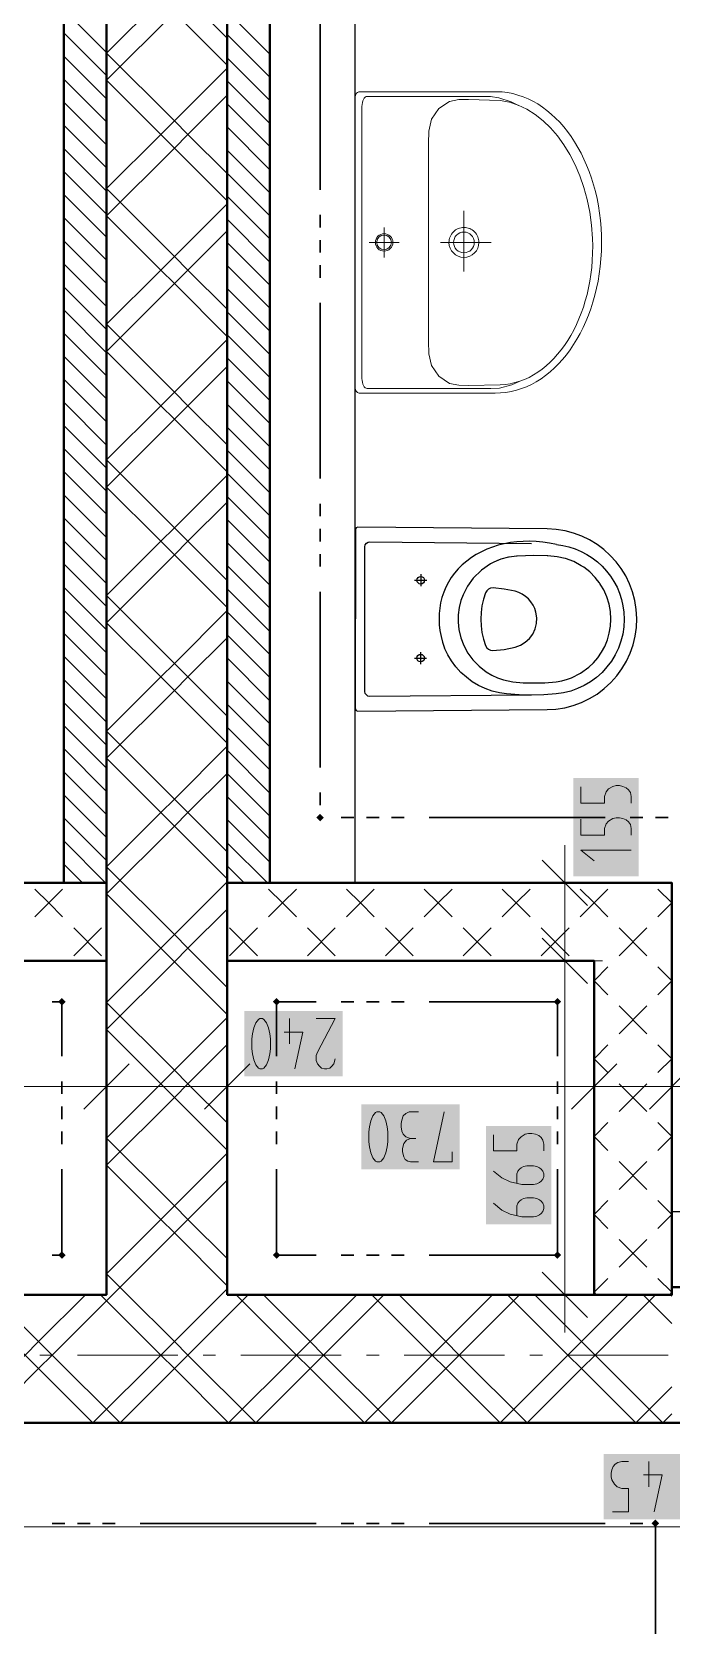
# Model space of a CAD drawing. Header units: millimetres. Extents: x 0 to 594, y 0 to 420.
# Drawn here: x 457.81 to 470.68, y 254.61 to 286.85 of the extents above; entities that cross this region are included whole.
import ezdxf

# ---------------------------------------------------------------- set-up
doc = ezdxf.new("R2010")
doc.units = ezdxf.units.MM
doc.header["$LTSCALE"] = 8
for name, color, linetype in [('PDF_Instalacni prizdivka do 1m', 7, 'Continuous'), ('PDF_Koty delkove', 7, 'Continuous'), ('PDF_Osy hlavni', 7, 'Continuous'), ('PDF_Pozarni useky', 7, 'Continuous'), ('PDF_Pricky CP', 7, 'Continuous'), ('PDF_Pricky sadrokarton', 7, 'Continuous'), ('PDF_Sanita', 7, 'Continuous'), ('PDF_Steny akusticke', 7, 'Continuous')]:
    doc.layers.add(name, color=color, linetype=linetype)

msp = doc.modelspace()

# ---------------------------------------------------------------- linework, layer by layer
at = {"layer": 'PDF_Instalacni prizdivka do 1m', "lineweight": 25}
for points in [[(458.443, 269.726), (458.443, 288.176), (456.725, 288.176), (456.725, 269.726)], [(462.589, 288.176), (462.589, 269.726), (464.308, 269.726), (464.308, 288.176)], [(470.677, 261.588), (479.775, 261.588), (479.775, 263.104), (470.677, 263.104)]]:
    msp.add_lwpolyline(points, close=True, dxfattribs=at)
at = {"layer": 'PDF_Koty delkove', "lineweight": 18}
for points in [[(468.846, 271.656), (468.846, 271.332), (469.317, 271.332), (469.317, 271.467), (469.351, 271.561), (469.402, 271.616), (469.486, 271.669), (469.552, 271.683), (469.62, 271.683), (469.688, 271.669), (469.755, 271.642), (469.805, 271.602), (469.84, 271.548), (469.857, 271.467), (469.857, 271.332)], [(468.846, 271.008), (468.846, 270.684), (469.317, 270.684), (469.317, 270.819), (469.351, 270.913), (469.402, 270.968), (469.486, 271.021), (469.552, 271.035), (469.62, 271.035), (469.688, 271.021), (469.755, 270.994), (469.805, 270.954), (469.84, 270.9), (469.857, 270.819), (469.857, 270.684)], [(468.976, 269.271), (468.067, 270.181)], [(468.522, 269.726), (468.522, 270.484)], [(469.857, 270.387), (468.846, 270.387), (469.115, 270.171)], [(469.28, 269.726), (468.522, 269.726), (467.763, 269.726)], [(468.522, 263.987), (468.522, 268.159), (468.522, 269.726)], [(468.976, 267.704), (468.067, 268.614)], [(469.28, 268.159), (468.522, 268.159), (467.763, 268.159)], [(462.983, 266.994), (462.983, 266.489)], [(463.523, 266.994), (463.901, 266.994), (463.55, 266.32), (463.523, 266.252), (463.523, 266.151), (463.55, 266.084), (463.59, 266.034), (463.631, 265.999), (463.685, 265.983), (463.738, 265.983), (463.793, 265.999), (463.833, 266.034), (463.874, 266.084), (463.901, 266.184)], [(462.875, 266.724), (463.253, 266.724), (463.09, 265.983)], [(459.303, 266.384), (459.303, 265.626), (459.303, 264.868)], [(461.73, 266.384), (461.73, 265.626), (461.73, 264.868)], [(469.11, 266.384), (469.11, 265.626), (469.11, 264.868)], [(459.758, 266.081), (458.848, 265.171)], [(462.185, 266.081), (461.275, 265.171)], [(469.565, 266.081), (468.655, 265.171)], [(471.132, 266.081), (470.222, 265.171)], [(460.773, 265.626), (459.303, 265.626), (454.853, 265.626), (450.761, 265.626), (449.194, 265.626), (440.145, 265.626), (439.387, 265.626)], [(480.938, 265.626), (479.775, 265.626), (477.644, 265.626), (470.677, 265.626), (470.33, 265.626), (469.11, 265.626), (461.73, 265.626), (460.773, 265.626)], [(465.581, 265.121), (465.392, 265.121), (465.325, 265.086), (465.271, 265.036), (465.244, 264.952), (465.23, 264.884), (465.23, 264.816), (465.244, 264.732), (465.271, 264.666), (465.325, 264.615), (465.419, 264.581)], [(466.257, 264.311), (466.257, 264.11), (465.878, 264.11), (466.094, 265.121)], [(465.419, 264.11), (465.365, 264.126), (465.311, 264.16), (465.284, 264.211), (465.257, 264.311), (465.257, 264.379), (465.284, 264.48), (465.338, 264.547), (465.419, 264.581), (465.527, 264.581)], [(467.087, 264.654), (467.087, 264.33), (467.558, 264.33), (467.558, 264.466), (467.592, 264.56), (467.643, 264.614), (467.727, 264.667), (467.794, 264.681), (467.861, 264.681), (467.929, 264.667), (467.996, 264.641), (468.046, 264.6), (468.081, 264.547), (468.098, 264.466), (468.098, 264.33)], [(465.581, 264.11), (465.419, 264.11)], [(467.962, 263.669), (467.895, 263.655), (467.659, 263.655), (467.424, 263.709), (467.255, 263.79), (467.087, 263.925)], [(467.558, 263.682), (467.558, 263.871), (467.575, 263.925), (467.609, 263.966), (467.643, 263.993), (467.692, 264.019), (467.76, 264.033), (467.895, 264.033), (467.962, 264.019), (468.013, 263.993), (468.046, 263.966), (468.081, 263.925), (468.098, 263.871), (468.098, 263.818), (468.081, 263.763), (468.046, 263.723), (468.013, 263.696), (467.962, 263.669)], [(468.522, 261.436), (468.522, 263.987)], [(467.558, 263.034), (467.558, 263.223), (467.575, 263.277), (467.609, 263.318), (467.643, 263.345), (467.692, 263.371), (467.76, 263.385), (467.895, 263.385), (467.962, 263.371), (468.013, 263.345), (468.046, 263.318), (468.081, 263.277), (468.098, 263.223), (468.098, 263.17), (468.081, 263.115), (468.046, 263.075), (468.013, 263.048), (467.962, 263.02), (467.895, 263.007), (467.659, 263.007), (467.424, 263.061), (467.255, 263.142), (467.087, 263.277)], [(468.976, 260.981), (468.067, 261.891)], [(469.28, 261.436), (468.522, 261.436), (467.763, 261.436)], [(468.522, 261.436), (468.522, 260.678)], [(469.481, 257.069), (469.805, 257.069), (469.805, 257.54), (469.67, 257.54), (469.576, 257.574), (469.522, 257.625), (469.468, 257.709), (469.455, 257.775), (469.455, 257.843), (469.468, 257.911), (469.495, 257.978), (469.536, 258.028), (469.589, 258.063), (469.67, 258.08), (469.805, 258.08)], [(470.21, 258.08), (470.21, 257.574)], [(470.103, 257.81), (470.481, 257.81), (470.318, 257.069)], [(545.994, 256.769), (528.82, 256.769), (515.851, 256.769), (511.924, 256.769), (503.432, 256.769), (489.075, 256.769), (483.01, 256.769), (472.901, 256.769), (471.435, 256.769), (437.416, 256.769), (431.451, 256.769), (419.32, 256.769), (408.047, 256.769)]]:
    msp.add_lwpolyline(points, dxfattribs=at)
for points in [[(462.227, 266.589), (462.227, 266.387), (462.241, 266.287), (462.267, 266.168), (462.308, 266.067), (462.361, 265.999), (462.389, 265.983), (462.442, 265.983), (462.47, 265.999), (462.523, 266.067), (462.564, 266.168), (462.591, 266.287), (462.605, 266.387), (462.605, 266.589), (462.591, 266.69), (462.564, 266.808), (462.523, 266.909), (462.47, 266.977), (462.442, 266.994), (462.389, 266.994), (462.361, 266.977), (462.308, 266.909), (462.267, 266.808), (462.241, 266.69)], [(464.582, 264.715), (464.582, 264.513), (464.596, 264.413), (464.623, 264.295), (464.663, 264.194), (464.717, 264.126), (464.744, 264.11), (464.798, 264.11), (464.825, 264.126), (464.879, 264.194), (464.919, 264.295), (464.947, 264.413), (464.961, 264.513), (464.961, 264.715), (464.947, 264.816), (464.919, 264.935), (464.879, 265.036), (464.825, 265.103), (464.798, 265.121), (464.744, 265.121), (464.717, 265.103), (464.663, 265.036), (464.623, 264.935), (464.596, 264.816)]]:
    msp.add_lwpolyline(points, close=True, dxfattribs=at)
at = {"layer": 'PDF_Koty delkove', "color": 7, "lineweight": 18, "true_color": 0xffffff, "transparency": 33554559}
for points in [[(470.008, 269.857), (470.008, 271.834), (468.694, 269.857), (468.694, 271.834)], [(464.053, 267.146), (462.075, 267.146), (464.053, 265.832), (462.075, 265.832)], [(466.408, 265.272), (464.431, 265.272), (466.408, 263.958), (464.431, 263.958)], [(468.249, 262.855), (468.249, 264.832), (466.935, 262.855), (466.935, 264.832)], [(471.281, 258.231), (469.303, 258.231), (471.281, 256.917), (469.303, 256.917)]]:
    msp.add_solid(points, dxfattribs=at)
at = {"layer": 'PDF_Osy hlavni', "lineweight": 18}
for points in [[(458.213, 260.223), (457.961, 260.223)], [(460.741, 260.223), (458.719, 260.223)], [(461.499, 260.223), (461.246, 260.223)], [(464.026, 260.223), (462.004, 260.223)], [(464.785, 260.223), (464.532, 260.223)], [(467.312, 260.223), (465.29, 260.223)], [(468.07, 260.223), (467.818, 260.223)], [(470.598, 260.223), (468.576, 260.223)]]:
    msp.add_lwpolyline(points, dxfattribs=at)
at = {"layer": 'PDF_Pozarni useky', "lineweight": 30}
for points in [[(463.6, 283.675), (463.6, 287.213)], [(463.6, 282.917), (463.6, 283.169)], [(463.6, 282.411), (463.6, 282.664)], [(463.6, 281.906), (463.6, 282.159)], [(463.6, 277.862), (463.6, 281.4)], [(463.6, 277.104), (463.6, 277.356)], [(463.6, 276.598), (463.6, 276.851)], [(463.6, 276.093), (463.6, 276.345)], [(463.6, 272.049), (463.6, 275.587)], [(463.6, 271.291), (463.6, 271.543)], [(464.279, 271.04), (464.026, 271.04)], [(464.785, 271.04), (464.532, 271.04)], [(465.29, 271.04), (465.037, 271.04)], [(469.334, 271.04), (465.796, 271.04)], [(470.092, 271.04), (469.839, 271.04)], [(470.598, 271.04), (470.345, 271.04)], [(458.406, 267.334), (458.213, 267.334)], [(458.406, 266.236), (458.406, 267.334)], [(462.725, 266.236), (462.725, 267.334)], [(463.521, 267.334), (462.725, 267.334)], [(464.279, 267.334), (464.026, 267.334)], [(464.785, 267.334), (464.532, 267.334)], [(465.29, 267.334), (465.037, 267.334)], [(468.374, 267.334), (465.796, 267.334)], [(468.374, 266.236), (468.374, 267.334)], [(458.406, 265.478), (458.406, 265.73)], [(462.725, 265.478), (462.725, 265.73)], [(468.374, 265.478), (468.374, 265.73)], [(458.406, 264.972), (458.406, 265.225)], [(462.725, 264.972), (462.725, 265.225)], [(468.374, 264.972), (468.374, 265.225)], [(458.406, 264.467), (458.406, 264.719)], [(462.725, 264.467), (462.725, 264.719)], [(468.374, 264.467), (468.374, 264.719)], [(458.213, 262.235), (458.406, 262.235), (458.406, 263.961)], [(462.725, 262.235), (462.725, 263.961)], [(465.796, 262.235), (468.374, 262.235), (468.374, 263.961)], [(463.521, 262.235), (462.725, 262.235)], [(464.279, 262.235), (464.026, 262.235)], [(464.785, 262.235), (464.532, 262.235)], [(465.29, 262.235), (465.037, 262.235)], [(458.466, 256.836), (458.213, 256.836)], [(458.972, 256.836), (458.719, 256.836)], [(459.477, 256.836), (459.224, 256.836)], [(463.521, 256.836), (459.983, 256.836)], [(464.279, 256.836), (464.026, 256.836)], [(464.785, 256.836), (464.532, 256.836)], [(465.29, 256.836), (465.037, 256.836)], [(469.334, 256.836), (465.796, 256.836)], [(470.092, 256.836), (469.839, 256.836)], [(470.343, 254.61), (470.343, 256.836)]]:
    msp.add_lwpolyline(points, dxfattribs=at)
at = {"layer": 'PDF_Pozarni useky', "lineweight": 30, "transparency": 33554559}
for points in [[(463.6, 270.964), (463.524, 271.04), (463.676, 271.04), (463.6, 271.116)], [(463.676, 271.04), (463.6, 270.964), (463.6, 271.116), (463.524, 271.04)], [(458.482, 267.334), (458.406, 267.259), (458.406, 267.41), (458.33, 267.334)], [(458.406, 267.259), (458.33, 267.334), (458.482, 267.334), (458.406, 267.41)], [(462.725, 267.259), (462.65, 267.334), (462.801, 267.334), (462.725, 267.41)], [(462.801, 267.334), (462.725, 267.259), (462.725, 267.41), (462.65, 267.334)], [(468.45, 267.334), (468.374, 267.259), (468.374, 267.41), (468.298, 267.334)], [(468.374, 267.259), (468.298, 267.334), (468.45, 267.334), (468.374, 267.41)], [(458.406, 262.16), (458.33, 262.235), (458.482, 262.235), (458.406, 262.311)], [(458.482, 262.235), (458.406, 262.16), (458.406, 262.311), (458.33, 262.235)], [(462.725, 262.16), (462.65, 262.235), (462.801, 262.235), (462.725, 262.311)], [(462.801, 262.235), (462.725, 262.16), (462.725, 262.311), (462.65, 262.235)], [(468.374, 262.16), (468.298, 262.235), (468.45, 262.235), (468.374, 262.311)], [(468.45, 262.235), (468.374, 262.16), (468.374, 262.311), (468.298, 262.235)], [(470.343, 256.76), (470.267, 256.836), (470.419, 256.836), (470.343, 256.912)], [(470.419, 256.836), (470.343, 256.76), (470.343, 256.912), (470.267, 256.836)]]:
    msp.add_solid(points, dxfattribs=at)
at = {"layer": 'PDF_Pricky CP', "lineweight": 40}
for points in [[(450.761, 268.159), (459.303, 268.159), (459.303, 269.726), (450.761, 269.726)], [(469.11, 269.726), (461.73, 269.726), (461.73, 268.159), (469.11, 268.159), (469.11, 261.436), (470.677, 261.436), (470.677, 261.588), (470.677, 269.726), (469.11, 269.726)]]:
    msp.add_lwpolyline(points, dxfattribs=at)
at = {"layer": 'PDF_Pricky CP', "lineweight": 9}
for points in [[(458.421, 269.041), (458.141, 269.322), (457.86, 269.602)], [(457.86, 269.041), (458.141, 269.322), (458.421, 269.602)], [(463.122, 269.041), (462.842, 269.322), (462.561, 269.602)], [(462.561, 269.041), (462.842, 269.322), (463.122, 269.602)], [(464.689, 269.041), (464.409, 269.322), (464.128, 269.602)], [(464.128, 269.041), (464.409, 269.322), (464.689, 269.602)], [(466.256, 269.041), (465.976, 269.322), (465.695, 269.602)], [(465.695, 269.041), (465.976, 269.322), (466.256, 269.602)], [(467.823, 269.041), (467.543, 269.322), (467.262, 269.602)], [(467.262, 269.041), (467.543, 269.322), (467.823, 269.602)], [(469.11, 269.322), (468.829, 269.602)], [(469.11, 269.322), (469.39, 269.602)], [(470.677, 269.322), (470.396, 269.602)], [(469.11, 269.322), (468.829, 269.041)], [(469.39, 269.041), (469.11, 269.322), (469.11, 269.322)], [(469.11, 269.322), (469.11, 269.322)], [(470.677, 269.322), (470.396, 269.041)], [(459.205, 268.258), (458.644, 268.819)], [(459.205, 268.819), (458.644, 268.258)], [(462.339, 268.258), (461.778, 268.819)], [(462.339, 268.819), (461.778, 268.258)], [(463.906, 268.258), (463.345, 268.819)], [(463.906, 268.819), (463.345, 268.258)], [(465.473, 268.258), (464.912, 268.819)], [(465.473, 268.819), (464.912, 268.258)], [(467.04, 268.258), (466.479, 268.819)], [(467.04, 268.819), (466.479, 268.258)], [(468.607, 268.258), (468.046, 268.819)], [(468.607, 268.819), (468.046, 268.258)], [(470.174, 268.258), (469.613, 268.819)], [(470.174, 268.819), (469.613, 268.258)], [(469.39, 267.474), (469.11, 267.755), (469.39, 268.035)], [(470.396, 267.474), (470.677, 267.755), (470.396, 268.035)], [(469.11, 267.755), (469.11, 267.755)], [(469.11, 267.755), (469.11, 267.755)], [(470.174, 266.691), (469.613, 267.252)], [(470.174, 267.252), (469.613, 266.691)], [(469.39, 265.907), (469.11, 266.188), (469.39, 266.468)], [(470.677, 266.188), (470.396, 266.468)], [(469.11, 266.188), (469.11, 266.188)], [(469.11, 266.188), (469.11, 266.188)], [(470.677, 266.188), (470.396, 265.907)], [(470.174, 265.124), (469.613, 265.685)], [(470.174, 265.685), (469.613, 265.124)], [(469.39, 264.34), (469.11, 264.621), (469.39, 264.901)], [(470.396, 264.34), (470.677, 264.621), (470.396, 264.901)], [(469.11, 264.621), (469.11, 264.621)], [(469.11, 264.621), (469.11, 264.621)], [(470.174, 263.557), (469.613, 264.118)], [(470.174, 264.118), (469.613, 263.557)], [(469.39, 262.773), (469.11, 263.054), (469.39, 263.334)], [(470.677, 263.054), (470.396, 263.334)], [(469.11, 263.054), (469.11, 263.054)], [(469.11, 263.054), (469.11, 263.054)], [(470.677, 263.054), (470.396, 262.773)], [(470.174, 261.99), (469.613, 262.551)], [(470.174, 262.551), (469.613, 261.99)], [(469.11, 261.487), (469.39, 261.767)], [(469.16, 261.436), (469.11, 261.487), (469.11, 261.487)], [(469.11, 261.487), (469.11, 261.487)], [(470.677, 261.487), (470.396, 261.767)], [(470.677, 261.487), (470.626, 261.436)]]:
    msp.add_lwpolyline(points, dxfattribs=at)
at = {"layer": 'PDF_Pricky sadrokarton', "lineweight": 40}
for points in [[(459.303, 269.726), (459.303, 295.253), (458.443, 295.253), (458.443, 288.176), (458.443, 269.726)], [(461.73, 295.253), (461.73, 269.726), (462.589, 269.726), (462.589, 288.176), (462.589, 295.253)]]:
    msp.add_lwpolyline(points, close=True, dxfattribs=at)
at = {"layer": 'PDF_Pricky sadrokarton', "lineweight": 9}
for points in [[(459.303, 286.438), (458.443, 287.297)], [(462.589, 286.404), (461.73, 287.263)], [(459.303, 285.973), (458.443, 286.832)], [(462.589, 285.939), (461.73, 286.798)], [(459.303, 285.508), (458.443, 286.367)], [(462.589, 285.474), (461.73, 286.334)], [(459.303, 285.044), (458.443, 285.903)], [(462.589, 285.01), (461.73, 285.869)], [(459.303, 284.579), (458.443, 285.438)], [(462.589, 284.545), (461.73, 285.404)], [(459.303, 284.114), (458.443, 284.974)], [(462.589, 284.08), (461.73, 284.94)], [(459.303, 283.65), (458.443, 284.509)], [(462.589, 283.616), (461.73, 284.475)], [(459.303, 283.185), (458.443, 284.044)], [(462.589, 283.151), (461.73, 284.01)], [(459.303, 282.72), (458.443, 283.58)], [(462.589, 282.686), (461.73, 283.546)], [(459.303, 282.256), (458.443, 283.115)], [(462.589, 282.222), (461.73, 283.081)], [(459.303, 281.791), (458.443, 282.65)], [(462.589, 281.757), (461.73, 282.616)], [(459.303, 281.326), (458.443, 282.186)], [(462.589, 281.292), (461.73, 282.152)], [(459.303, 280.862), (458.443, 281.721)], [(462.589, 280.828), (461.73, 281.687)], [(459.303, 280.397), (458.443, 281.256)], [(462.589, 280.363), (461.73, 281.222)], [(459.303, 279.932), (458.443, 280.792)], [(462.589, 279.898), (461.73, 280.758)], [(459.303, 279.468), (458.443, 280.327)], [(462.589, 279.434), (461.73, 280.293)], [(459.303, 279.003), (458.443, 279.862)], [(462.589, 278.969), (461.73, 279.828)], [(459.303, 278.538), (458.443, 279.398)], [(462.589, 278.504), (461.73, 279.364)], [(459.303, 278.074), (458.443, 278.933)], [(462.589, 278.04), (461.73, 278.899)], [(459.303, 277.609), (458.443, 278.468)], [(459.303, 278.538), (459.303, 278.538)], [(462.589, 277.575), (461.73, 278.434)], [(459.303, 277.144), (458.443, 278.004)], [(462.589, 277.111), (461.73, 277.97)], [(459.303, 276.68), (458.443, 277.539)], [(462.589, 276.646), (461.73, 277.505)], [(459.303, 276.215), (458.443, 277.074)], [(462.589, 276.181), (461.73, 277.041)], [(459.303, 275.75), (458.443, 276.61)], [(462.589, 275.717), (461.73, 276.576)], [(459.303, 275.286), (458.443, 276.145)], [(462.589, 275.252), (461.73, 276.111)], [(459.303, 274.821), (458.443, 275.68)], [(462.589, 274.787), (461.73, 275.647)], [(459.303, 274.356), (458.443, 275.216)], [(462.589, 274.323), (461.73, 275.182)], [(459.303, 273.892), (458.443, 274.751)], [(462.589, 273.858), (461.73, 274.717)], [(459.303, 273.427), (458.443, 274.286)], [(462.589, 273.393), (461.73, 274.253)], [(459.303, 272.962), (458.443, 273.822)], [(462.589, 272.929), (461.73, 273.788)], [(462.589, 273.858), (462.589, 273.858)], [(459.303, 272.498), (458.443, 273.357)], [(462.589, 272.464), (461.73, 273.323)], [(459.303, 272.033), (458.443, 272.892)], [(462.589, 271.999), (461.73, 272.859)], [(459.303, 271.568), (458.443, 272.428)], [(462.589, 271.535), (461.73, 272.394)], [(459.303, 271.104), (458.443, 271.963)], [(462.589, 271.07), (461.73, 271.929)], [(459.303, 270.639), (458.443, 271.498)], [(462.589, 270.605), (461.73, 271.465)], [(459.303, 270.174), (458.443, 271.034)], [(462.589, 270.141), (461.73, 271)], [(459.286, 269.726), (458.443, 270.569)], [(462.539, 269.726), (461.73, 270.535)], [(458.821, 269.726), (458.443, 270.104)], [(462.074, 269.726), (461.73, 270.071)]]:
    msp.add_lwpolyline(points, dxfattribs=at)
at = {"layer": 'PDF_Sanita', "lineweight": 13}
for points in [[(464.308, 285.556, -0.414215), (464.4, 285.649), (467.13, 285.649, -0.003392), (467.15, 285.649)], [(467.12, 279.583), (464.4, 279.583, -0.414222), (464.308, 279.673), (464.308, 279.676), (464.308, 279.695), (464.308, 285.537), (464.308, 285.556), (464.308, 285.559), (464.308, 285.556), (464.308, 285.537)]]:
    msp.add_lwpolyline(points, format="xyb", dxfattribs=at)
for points in [[(464.441, 285.353), (464.441, 279.879)], [(464.547, 285.555), (467.024, 285.555), (467.192, 285.524), (467.442, 285.445), (467.593, 285.375)], [(467.221, 285.473), (466.582, 285.494), (466.387, 285.49), (466.2, 285.452), (465.988, 285.309), (465.843, 285.094), (465.787, 284.855), (465.78, 284.604), (465.78, 280.627), (465.787, 280.377), (465.843, 280.137), (465.988, 279.922), (466.2, 279.78), (466.387, 279.741), (466.582, 279.737), (467.221, 279.749)], [(466.493, 282.032), (466.493, 283.25)], [(464.887, 282.315), (464.887, 282.917)], [(464.586, 282.616), (465.188, 282.616)], [(466.023, 282.616), (467.038, 282.616)], [(464.547, 279.677), (466.033, 279.677)], [(467.605, 279.819), (467.455, 279.749), (467.211, 279.682), (467.031, 279.674), (466.033, 279.677)], [(470.677, 269.117), (470.677, 269.17)], [(470.677, 269.17), (470.677, 269.17)], [(470.677, 269.17), (470.677, 269.17)], [(470.677, 268.51), (470.677, 268.612)], [(470.677, 267.904), (470.677, 268.005)], [(470.677, 267.297), (470.677, 267.398)], [(470.677, 266.691), (470.677, 266.792)], [(470.677, 266.084), (470.677, 266.185)], [(470.677, 265.478), (470.677, 265.579)], [(470.677, 264.871), (470.677, 264.972)], [(470.677, 264.264), (470.677, 264.366)], [(470.677, 263.658), (470.677, 263.759)], [(470.677, 263.104), (470.677, 263.152)], [(470.677, 263.104), (470.677, 263.104)]]:
    msp.add_lwpolyline(points, dxfattribs=at)
for points in [[(464.711, 282.616, 0.999978), (465.063, 282.616, 0.414196), (464.887, 282.792, 0.414186)], [(464.739, 282.616, 0.999982), (465.035, 282.616, 0.999982)], [(466.192, 282.616, 0.999987), (466.794, 282.616, 0.414233), (466.493, 282.917, 0.414233)], [(466.701, 282.616, 0.999976), (466.284, 282.616, 0.999993)]]:
    msp.add_lwpolyline(points, format="xyb", close=True, dxfattribs=at)
at = {"layer": 'PDF_Sanita', "lineweight": 25}
msp.add_lwpolyline([(468.165, 276.852), (464.36, 276.886), (464.359, 276.886), (464.324, 276.872), (464.309, 276.836), (464.307, 273.231), (464.307, 273.231), (464.323, 273.195), (464.358, 273.181), (468.164, 273.213), (468.343, 273.223), (468.519, 273.25), (468.692, 273.295), (468.859, 273.356), (469.019, 273.434), (469.172, 273.527), (469.315, 273.635), (469.446, 273.756), (469.565, 273.89), (469.671, 274.035), (469.761, 274.189), (469.836, 274.35), (469.895, 274.519), (469.937, 274.692), (469.961, 274.868), (469.968, 275.047, 0.409121)], format="xyb", close=True, dxfattribs=at)
for points in [[(467.851, 273.506), (464.602, 273.479), (464.563, 273.486), (464.53, 273.508), (464.508, 273.54), (464.5, 273.579), (464.5, 273.58), (464.501, 276.487), (464.501, 276.488), (464.509, 276.527), (464.531, 276.56), (464.564, 276.581), (464.603, 276.588), (467.852, 276.559)], [(468.352, 276.535), (468.479, 276.517), (468.606, 276.488), (468.73, 276.448), (468.85, 276.398), (468.965, 276.337), (469.074, 276.267), (469.177, 276.188), (469.273, 276.099), (469.361, 276.003), (469.441, 275.9), (469.511, 275.791), (469.572, 275.676), (469.622, 275.556), (469.661, 275.432), (469.69, 275.305), (469.708, 275.176), (469.715, 275.028), (469.708, 274.88), (469.686, 274.734), (469.65, 274.59), (469.599, 274.451), (469.535, 274.317), (469.459, 274.19), (469.37, 274.071), (469.27, 273.961), (469.16, 273.862), (469.041, 273.774), (468.913, 273.698), (468.779, 273.635), (468.64, 273.586), (468.496, 273.55), (468.351, 273.529), (468.1, 273.511), (467.851, 273.505), (467.601, 273.512), (467.351, 273.53), (467.205, 273.551), (467.062, 273.587), (466.922, 273.636), (466.789, 273.699), (466.661, 273.775), (466.542, 273.863), (466.432, 273.963), (466.332, 274.073), (466.243, 274.192), (466.167, 274.319), (466.103, 274.453)], [(469.219, 275.762), (469.181, 275.813), (469.13, 275.875), (469.022, 275.983), (468.903, 276.078), (468.853, 276.11), (468.7, 276.193), (468.536, 276.254), (468.53, 276.255), (468.37, 276.29), (468.183, 276.308), (468.183, 276.308), (468.164, 276.309), (467.9, 276.316), (467.562, 276.303), (467.551, 276.302), (467.401, 276.282), (467.389, 276.279), (467.238, 276.238), (467.093, 276.178), (467.03, 276.145), (466.843, 276.018)], [(466.843, 276.018), (466.681, 275.86), (466.564, 275.7), (466.474, 275.523), (466.433, 275.409), (466.397, 275.266), (466.378, 275.119), (466.377, 274.971), (466.393, 274.824), (466.432, 274.659), (466.492, 274.501), (466.572, 274.352), (466.672, 274.216), (466.797, 274.086), (466.939, 273.975), (466.939, 273.975), (467.051, 273.908), (467.169, 273.852), (467.286, 273.812), (467.479, 273.77), (467.684, 273.754), (467.684, 273.754), (467.912, 273.749), (468.122, 273.754), (468.347, 273.77), (468.462, 273.791), (468.575, 273.823), (468.575, 273.823), (468.654, 273.852), (468.654, 273.852), (468.838, 273.945), (469.005, 274.066), (469.101, 274.157), (469.187, 274.258), (469.262, 274.368), (469.325, 274.484), (469.378, 274.615), (469.417, 274.751), (469.441, 274.89), (469.449, 275.032), (469.44, 275.185), (469.412, 275.336), (469.367, 275.482), (469.304, 275.622), (469.304, 275.622), (469.248, 275.719), (469.227, 275.75), (469.219, 275.762)], [(467.191, 276.221), (467.17, 276.213)], [(464.308, 275.792), (464.308, 275.817)], [(465.501, 275.817), (465.744, 275.817)], [(465.623, 275.938), (465.623, 275.695)], [(466.837, 275.168), (466.831, 275.033), (466.837, 274.897), (466.855, 274.763), (466.885, 274.631), (466.927, 274.502), (466.95, 274.46), (466.986, 274.428), (467.029, 274.408), (467.077, 274.403), (467.301, 274.426), (467.523, 274.471), (467.522, 274.471), (467.629, 274.509), (467.726, 274.568), (467.81, 274.644), (467.877, 274.735), (467.926, 274.838), (467.953, 274.949), (467.959, 275.062), (467.942, 275.174), (467.918, 275.248), (467.884, 275.318), (467.841, 275.383), (467.79, 275.442), (467.731, 275.493), (467.666, 275.536), (467.596, 275.57), (467.522, 275.594), (467.523, 275.594), (467.302, 275.639), (467.078, 275.662), (467.03, 275.657), (466.986, 275.637), (466.951, 275.605), (466.927, 275.564)], [(466.927, 275.564), (466.885, 275.435), (466.855, 275.303), (466.837, 275.168)], [(465.622, 274.371), (465.622, 274.128)], [(464.308, 274.25), (464.308, 274.275)], [(465.501, 274.25), (465.743, 274.25)]]:
    msp.add_lwpolyline(points, dxfattribs=at)
for centre in [(465.623, 275.817), (465.622, 274.25)]:
    msp.add_circle(centre, 0.0758, dxfattribs=at)
msp.add_ellipse((468.144, 274.74), major_axis=(-2.023, 0.92), ratio=0.799364, start_param=4.964084, end_param=6.955354, dxfattribs=at)
at = {"layer": 'PDF_Sanita', "lineweight": 13}
for points in [[(464.308, 285.556), (464.308, 285.556), (464.308, 285.556), (464.308, 285.556)], [(464.547, 285.555), (464.488, 285.555), (464.441, 285.464), (464.441, 285.353)], [(469.261, 282.594), (469.27, 284.269), (468.324, 285.637), (467.15, 285.649)], [(469.08, 282.692), (469.023, 284.151), (468.223, 285.348), (467.221, 285.473)], [(466.284, 282.616), (466.284, 282.616), (466.284, 282.616), (466.284, 282.616)], [(466.701, 282.616), (466.701, 282.616), (466.701, 282.616), (466.701, 282.616)], [(467.12, 279.583), (468.294, 279.571), (469.253, 280.919), (469.261, 282.594)], [(467.221, 279.749), (468.309, 279.791), (469.141, 281.108), (469.08, 282.692)], [(464.441, 279.879), (464.441, 279.767), (464.488, 279.677), (464.547, 279.677)], [(464.4, 279.583), (464.4, 279.583), (464.4, 279.583), (464.4, 279.583)]]:
    msp.add_open_spline(points, degree=3, dxfattribs=at)
at = {"layer": 'PDF_Steny akusticke', "lineweight": 40}
for points in [[(459.303, 296.719), (459.303, 295.253), (459.303, 261.436), (450.761, 261.436), (449.194, 261.436)], [(461.73, 261.436), (461.73, 295.253), (461.73, 296.719)], [(470.677, 258.858), (482.959, 258.858), (482.959, 259.01), (480.938, 259.01), (480.938, 261.588), (479.775, 261.588), (470.677, 261.588), (470.677, 261.436)], [(470.677, 261.436), (469.11, 261.436), (461.73, 261.436)], [(449.194, 258.858), (470.677, 258.858)]]:
    msp.add_lwpolyline(points, dxfattribs=at)
at = {"layer": 'PDF_Steny akusticke', "lineweight": 9}
for points in [[(459.303, 286.427), (460.395, 287.519), (460.668, 287.792)], [(461.73, 286.73), (460.941, 287.519)], [(459.303, 285.881), (460.668, 287.246)], [(461.73, 286.185), (460.668, 287.246)], [(460.668, 285.062), (459.303, 286.427)], [(460.941, 284.789), (460.668, 285.062), (461.73, 286.124)], [(460.395, 284.789), (459.303, 285.881)], [(460.941, 284.789), (461.73, 285.578)], [(459.303, 283.698), (460.395, 284.789), (460.668, 285.062)], [(460.668, 284.516), (460.395, 284.789)], [(460.668, 284.516), (460.941, 284.789)], [(461.73, 284.001), (460.941, 284.789)], [(459.303, 283.152), (460.668, 284.516)], [(461.73, 283.455), (460.668, 284.516)], [(460.668, 282.333), (459.303, 283.698)], [(460.395, 282.06), (459.303, 283.152)], [(460.941, 282.06), (460.668, 282.333), (461.73, 283.394)], [(460.941, 282.06), (461.73, 282.848)], [(459.303, 280.968), (460.395, 282.06), (460.668, 282.333)], [(459.303, 280.422), (460.668, 281.787)], [(460.668, 281.787), (460.395, 282.06)], [(460.668, 281.787), (460.941, 282.06)], [(461.73, 280.725), (460.668, 281.787)], [(461.73, 281.271), (460.941, 282.06)], [(460.668, 279.603), (459.303, 280.968)], [(460.941, 279.33), (460.668, 279.603), (461.73, 280.665)], [(460.395, 279.33), (459.303, 280.422)], [(460.941, 279.33), (461.73, 280.119)], [(460.395, 279.33), (460.668, 279.603)], [(460.668, 279.057), (460.395, 279.33), (459.303, 278.238)], [(460.668, 279.057), (460.941, 279.33)], [(461.73, 278.542), (460.941, 279.33)], [(459.303, 277.692), (460.668, 279.057)], [(461.73, 277.996), (460.668, 279.057)], [(460.668, 276.874), (459.303, 278.238)], [(460.941, 276.601), (460.668, 276.874), (461.73, 277.935)], [(460.395, 276.601), (459.303, 277.692)], [(460.941, 276.601), (461.73, 277.389)], [(460.395, 276.601), (460.668, 276.874)], [(460.668, 276.328), (460.395, 276.601), (459.303, 275.509)], [(459.303, 274.963), (460.668, 276.328)], [(460.668, 276.328), (460.941, 276.601)], [(461.73, 275.266), (460.668, 276.328)], [(461.73, 275.812), (460.941, 276.601)], [(460.668, 274.144), (459.303, 275.509)], [(460.941, 273.871), (460.668, 274.144), (461.73, 275.205)], [(460.395, 273.871), (459.303, 274.963)], [(459.303, 272.233), (460.668, 273.598), (460.941, 273.871), (461.73, 274.66)], [(460.395, 273.871), (460.668, 274.144)], [(460.668, 273.598), (460.395, 273.871), (459.303, 272.779)], [(461.73, 273.082), (460.941, 273.871)], [(461.73, 272.536), (460.668, 273.598)], [(460.668, 271.414), (459.303, 272.779)], [(460.941, 271.141), (460.668, 271.414), (461.73, 272.476)], [(460.395, 271.141), (459.303, 272.233)], [(459.303, 269.504), (460.668, 270.868), (460.941, 271.141), (461.73, 271.93)], [(460.395, 271.141), (460.668, 271.414)], [(460.668, 270.868), (460.395, 271.141), (459.303, 270.049)], [(461.73, 269.807), (460.668, 270.868)], [(461.73, 270.353), (460.941, 271.141)], [(460.668, 268.685), (459.303, 270.049)], [(460.941, 268.412), (460.668, 268.685), (461.73, 269.746)], [(460.395, 268.412), (459.303, 269.504)], [(459.303, 266.774), (460.668, 268.139), (460.941, 268.412), (461.73, 269.2)], [(460.395, 268.412), (460.668, 268.685)], [(460.668, 268.139), (460.395, 268.412), (459.303, 267.32)], [(461.73, 267.623), (460.941, 268.412)], [(461.73, 267.077), (460.668, 268.139)], [(460.668, 265.955), (459.303, 267.32)], [(460.941, 265.682), (460.668, 265.955), (461.73, 267.017)], [(460.395, 265.682), (459.303, 266.774)], [(459.303, 264.044), (460.668, 265.409), (460.941, 265.682), (461.73, 266.471)], [(460.668, 265.409), (460.395, 265.682), (459.303, 264.59)], [(460.395, 265.682), (460.668, 265.955)], [(461.73, 264.894), (460.941, 265.682)], [(461.73, 264.348), (460.668, 265.409)], [(460.668, 263.225), (459.303, 264.59)], [(460.941, 262.953), (460.668, 263.225), (461.73, 264.287)], [(460.395, 262.953), (459.303, 264.044)], [(459.425, 261.436), (460.668, 262.68), (460.941, 262.953), (461.73, 263.741)], [(460.395, 262.953), (460.668, 263.225)], [(460.668, 262.68), (460.395, 262.953), (459.303, 261.861)], [(461.73, 262.164), (460.941, 262.953)], [(461.73, 261.618), (460.668, 262.68)], [(459.728, 261.436), (459.303, 261.861)], [(461.608, 261.436), (461.73, 261.557)], [(458.879, 261.436), (457.938, 260.496), (457.666, 260.223), (456.301, 258.858), (455.209, 259.95), (454.936, 260.223), (453.723, 261.436)], [(459.425, 261.436), (458.211, 260.223), (457.938, 259.95), (456.847, 258.858), (455.482, 260.223), (455.209, 260.496), (454.269, 261.436)], [(461.608, 261.436), (460.668, 260.496), (460.395, 260.223), (459.03, 258.858), (457.938, 259.95), (457.666, 260.223), (456.452, 261.436)], [(462.154, 261.436), (460.941, 260.223), (460.668, 259.95), (459.576, 258.858), (458.211, 260.223), (457.938, 260.496), (456.998, 261.436)], [(464.338, 261.436), (463.398, 260.496), (463.125, 260.223), (461.76, 258.858), (460.668, 259.95), (460.395, 260.223), (459.182, 261.436)], [(464.884, 261.436), (463.671, 260.223), (463.398, 259.95), (462.306, 258.858), (460.941, 260.223), (460.668, 260.496), (459.728, 261.436)], [(467.068, 261.436), (466.127, 260.496), (465.854, 260.223), (464.49, 258.858), (463.398, 259.95), (463.125, 260.223), (461.912, 261.436)], [(467.613, 261.436), (466.4, 260.223), (466.127, 259.95), (465.035, 258.858), (463.671, 260.223), (463.398, 260.496), (462.458, 261.436)], [(469.797, 261.436), (468.857, 260.496), (468.584, 260.223), (467.219, 258.858), (466.127, 259.95), (465.854, 260.223), (464.641, 261.436)], [(470.343, 261.436), (469.13, 260.223), (468.857, 259.95), (467.765, 258.858), (466.4, 260.223), (466.127, 260.496), (465.187, 261.436)], [(470.677, 259.586), (469.949, 258.858), (468.857, 259.95), (468.584, 260.223), (467.371, 261.436)], [(470.677, 259.04), (470.495, 258.858), (469.13, 260.223), (468.857, 260.496), (467.917, 261.436)], [(470.677, 260.86), (470.1, 261.436)], [(470.677, 261.406), (470.646, 261.436)]]:
    msp.add_lwpolyline(points, dxfattribs=at)

doc.saveas('drawing.dxf')
